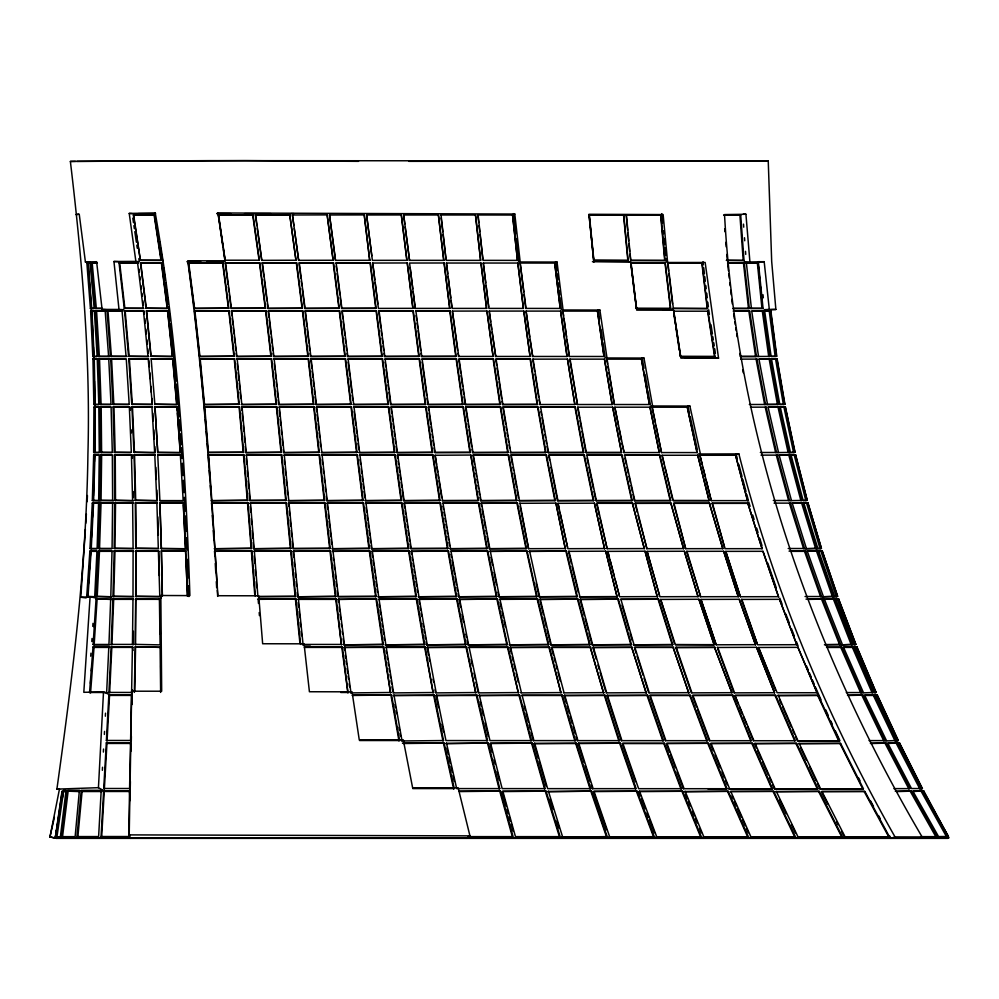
<?xml version="1.0" encoding="UTF-8"?>
<svg xmlns="http://www.w3.org/2000/svg" width="999" height="999" viewBox="0 0 999 999"><rect width="100%" height="100%" fill="white"/><g stroke="black" fill="none" stroke-linecap="round" stroke-linejoin="round"><path stroke-width="1.5" d="M158.379 550.836L159.803 596.828L135.702 596.366L135.802 550.849L158.829 551.286L159.34 575.574M136.139 596.815L135.802 550.849M93.656 452.497L93.931 407.13L98.826 407.117L99.288 452.485L93.656 452.497L99.188 452.572M94.643 452.372L94.905 407.417M94.967 452.572L95.242 407.205L93.931 407.13M98.676 500.499L99.238 455.119L93.669 455.132L92.333 500.499L99.975 500.636L92.333 500.499M99.937 500.424L100.524 455.032L112.338 455.02L112.625 500.424L113.749 500.649L99.937 500.424L112.625 500.424M112.587 503.009L112.075 548.439L98.451 548.439L99.937 503.021L113.686 503.284L99.937 503.021M133.916 548.738L114.173 548.376L114.71 502.934L133.454 503.271L114.71 502.934M114.997 548.726L115.534 503.271M133.367 631.218L133.204 644.879L132.455 644.417L132.992 598.876L112.937 598.901L111.164 644.417L111.913 644.867L113.686 599.35L112.937 598.901M135.727 598.838L135.589 644.879L135.177 644.38L135.727 598.838L159.828 599.325L160.327 634.265M101.049 500.649L101.648 455.244L100.524 455.032M130.494 838.361L129.208 834.889L131.693 691.208L161.676 691.221L160.839 595.504L189.897 595.604C185.614 467.619 177.51 339.298 155.257 213.037L129.233 213.424L135.876 261.388L139.273 261.701L138.824 258.691M129.533 790.833L128.721 836.538L101.061 836.525L103.646 790.846L129.533 790.833L129.97 800.624M132.368 689.922L132.318 692.956L131.606 692.444L132.417 646.865L111.114 646.89L108.928 692.432L109.64 692.944L111.826 647.389L111.114 646.89M129.321 837.187L129.37 834.14M133.079 650.411L132.417 646.865M134.353 692.407L135.19 646.815L160.502 647.364L135.19 646.815M134.753 691.445L135.564 647.377M130.544 742.844L129.583 788.498L103.721 788.498L106.319 742.856L130.544 742.844L131.019 751.061M131.369 736.463L131.269 741.033L130.594 740.471L131.556 694.854L108.854 694.867L106.394 740.459L107.068 741.021L109.54 695.429L108.854 694.867M130.22 789.11L130.382 781.493M132.043 704.532L132.23 695.416L131.556 694.854M110.802 596.453L112 550.998L98.401 551.011L96.129 596.453L111.863 596.778L96.129 596.453M112.962 596.391L114.186 550.911L133.104 550.899L133.004 596.391L112.962 596.391L133.791 596.803M113.749 596.79L114.972 551.311L114.186 550.911M93.406 495.766L94.043 474.075M94.405 461.663L94.593 455.469M93.619 500.636L94.967 455.257L93.669 455.132M98.576 503.121L97.115 548.513L89.972 548.513L92.283 503.134L99.85 503.309L92.283 503.134M111.651 548.713L99.538 548.713L101.036 503.296M110.689 598.988L108.941 644.467L93.119 644.467L96.054 599L111.738 599.375L96.054 599M87.163 501.698L87.425 495.516M107.655 692.919L106.643 692.494L108.816 646.977L93.019 646.99L89.56 692.482L90.559 692.919L94.031 647.414L93.019 646.99M94.718 596.528L96.965 551.123L89.873 551.136L86.713 596.528L95.979 596.765L86.713 596.528M90.872 548.476L91.034 545.379M91.421 537.624L92.045 525.224M92.445 517.47L92.994 506.618M96.965 548.701L91.246 548.688L93.569 503.309M97.203 596.778L99.475 551.336L98.401 551.011M85.377 529.495L80.819 597.252L90.085 596.79L83.816 692.307L103.509 691.882L98.439 787.674L101.948 789.647M104.383 734.44L104.545 731.405M105.357 716.221L105.519 713.186M102.36 770.316L102.535 767.269M103.384 752.072L103.559 749.038M103.646 790.846L104.246 791.495L101.661 837.174L101.061 836.525M106.319 742.856L106.955 743.456L104.358 789.098L103.721 788.498M85.764 523.314L86.364 514.048M91.821 641.52L92.02 638.486M92.795 626.373L92.982 623.351M94.443 627.534L94.643 624.437M109.977 644.855L94.156 644.842L97.103 599.375M87.562 596.528L87.987 590.334M88.424 584.128L88.961 576.386M89.398 570.179L90.035 560.876M90.36 556.231L90.684 551.573M87.974 596.753L91.146 551.361L89.873 551.136M90.722 656.206L90.946 653.184M90.434 683.341L90.672 680.244M91.371 670.941L91.608 667.844M76.948 836.575L81.169 790.971L101.174 790.958L98.614 836.575L76.948 836.575L77.847 837.137L82.08 791.533L81.169 790.971M66.933 791.146L61.326 836.65L75.137 836.65L79.321 791.133L66.933 791.146L78.921 791.57M62.487 837.087L68.094 791.583M947.864 838.361L56.543 838.361L49.95 837L59.465 789.098L56.893 789.135C72.403 677.959 86.426 566.258 87.924 453.858C90.609 356.031 81.881 258.479 70.38 161.438L209.615 160.639L768.243 161.014L771.69 261.501L775.873 309.453L770.704 309.69M61.975 791.433L55.432 836.825L56.344 832.254M55.619 836.762L62.225 791.358L65.934 791.345L60.377 836.762L55.619 836.762L60.489 837.05M62.438 797.689L63.312 791.633M56.918 837.037L63.524 791.62L65.996 791.62M58.329 820.154L55.482 836.8L59.316 814.135M58.841 817.12L59.366 814.098M56.955 829.232L57.555 826.198M49.95 837L54.371 817.407M214.81 555.856L214.548 551.311L251.86 550.861L255.394 596.378M214.548 551.311L251.86 550.861M257.605 599.363L295.954 598.901L300.599 644.43M211.85 507.817L211.563 503.259L247.989 502.859L251.611 548.351L214.41 548.738L251.611 548.351M211.563 503.259L247.989 502.859M341.808 647.402L342.332 646.952L347.939 692.931L341.808 647.402L304.37 647.414M253.871 551.311L291.184 550.899L295.642 596.403L258.928 596.79M243.918 454.857L208.204 455.219L243.918 454.857L247.74 500.324L211.401 500.674L247.74 500.324M352.26 695.466L391.558 694.992L399.538 740.534L359.515 740.521M466.895 838.361L469.942 835.863L458.166 787.886L412.624 787.786L403.284 739.847L359.24 739.76L352.06 691.82L309.415 691.745L304.058 643.818L262.65 643.743L258.729 595.804L217.882 595.716C210.739 483.841 202.984 371.915 187.725 260.789L225.175 260.851L218.057 212.974L514.797 214.048L520.179 261.975L557.042 262.05L563.061 309.977L599.887 310.052L606.992 357.979L643.968 358.067L652.572 405.981L689.884 406.069L700.411 453.996L738.873 453.908C773.014 587.986 826.722 716.658 894.992 836.887L922.114 836.95C811.076 647.814 736.588 434.553 724.525 214.573L745.928 214.261L749.924 261.988L764.185 261.713L769.305 309.415L775.873 309.453M335.739 599.363L336.251 598.938L341.446 644.867L335.739 599.363L297.902 599.363M286.488 502.897L250.05 503.271L286.488 502.897L290.884 548.376L253.684 548.726L253.197 542.669M204.945 414.747L204.333 407.18L239.498 406.843L243.644 452.297L208.017 452.609M403.384 743.518L444.118 743.044L454.27 788.586L412.724 788.573M253.684 548.726L290.884 548.376M383.229 647.414L383.766 646.99L390.547 692.919L383.229 647.414L344.23 647.414L344.643 650.449M204.333 407.18L239.498 406.843M344.23 647.414L383.766 646.99M293.781 557.38L293.182 551.323L330.507 550.936L335.889 596.415L297.665 596.79L297.215 592.245M350.387 692.906L391.084 692.494M293.182 551.323L330.507 550.936M246.016 455.232L281.743 454.895L286.189 500.337L249.85 500.661L249.213 493.094M297.665 596.79L335.889 596.415M433.678 695.466L434.253 695.029L443.531 740.546L442.957 740.983L433.678 695.466L393.394 695.479L434.253 695.029M459.727 791.57L500.474 791.083L513.086 836.638L468.381 836.625M234.603 358.841L199.825 359.128L234.603 358.841L239.198 404.27L204.121 404.545L239.198 404.27M401.398 740.971L443.531 740.546M338.586 602.409L338.199 599.375L376.561 598.975L383.316 644.467L343.918 644.842L383.316 644.467M338.199 599.375L376.561 598.975M288.836 506.306L288.536 503.284L324.975 502.934L330.157 548.389L292.957 548.726M288.536 503.284L324.975 502.934M488.186 743.081L445.904 743.531L488.186 743.081L499.75 788.598L499.15 789.035L487.587 743.518M424.65 647.414L425.187 647.027L433.154 692.906L424.65 647.414L385.651 647.427M241.92 410.202L241.646 407.18L276.81 406.88L281.431 452.322L245.804 452.597L245.255 446.541M392.994 692.906L433.691 692.519M369.83 550.973L332.505 551.336L369.83 550.973L376.136 596.44L337.912 596.778M241.646 407.18L276.81 406.88M195.042 315.622L194.543 311.076L229.121 310.826L234.278 356.243L199.575 356.481L199.238 353.459M245.804 452.597L281.431 452.322M283.841 455.232L319.555 454.92L324.638 500.362L288.311 500.661L324.638 500.362M476.361 695.479L476.935 695.067L487.512 740.571L486.938 740.971L476.361 695.479L436.088 695.479L438.561 707.604M506.281 806.255L502.197 791.583L546.028 791.133L560.152 836.65L515.459 836.638L502.822 791.146L546.028 791.133M436.088 695.479L476.935 695.067M194.543 311.076L229.121 310.826M378.496 599.388L416.858 599.013L424.675 644.48L385.277 644.842L424.675 644.48M199.575 356.481L234.278 356.243M271.591 358.866L236.813 359.128L271.591 358.866L276.486 404.295L241.408 404.533L276.486 404.295M363.474 502.959L327.035 503.284L363.474 502.959L369.43 548.414L332.217 548.713L369.43 548.414M492.22 752.334L489.972 743.531L532.255 743.119L545.217 788.623L502.147 788.611L490.571 743.131L532.255 743.119M466.071 647.427L466.62 647.065L475.761 692.906L466.071 647.427L427.085 647.439L428.509 655.019M427.085 647.439L466.62 647.065M476.298 692.532L435.601 692.894L435.04 689.859M188.961 267.57L188.374 263.024L222.927 262.824L228.759 308.216L194.243 308.416L228.759 308.216M278.971 407.18L314.136 406.918L319.218 452.335L283.604 452.597L283.291 449.562M371.828 551.336L409.153 551.011L416.383 596.453L378.146 596.778L416.383 596.453M188.374 263.024L222.927 262.824M519.03 695.479L519.605 695.104L531.493 740.584L530.919 740.958L519.03 695.479L478.771 695.491L519.605 695.104M591.583 791.171L547.777 791.595L591.583 791.171L607.205 836.675L561.913 837.075L607.205 836.675M283.604 452.597L319.218 452.335M357.38 454.957L321.666 455.232L357.38 454.957L363.087 500.387L326.76 500.649L326.248 496.116M418.806 599.388L457.155 599.05L466.034 644.505L426.648 644.83L426.123 641.795M231.893 315.622L231.381 311.089L265.959 310.864L271.253 356.268L236.538 356.481L236.201 353.446M426.648 644.83L466.034 644.505M326.76 500.649L363.087 500.387M231.381 311.089L265.959 310.864M401.96 502.997L365.522 503.296L401.96 502.997L408.703 548.426L371.491 548.713L371.091 545.679M575.711 743.531L576.311 743.156L590.684 788.648L590.084 789.01L575.711 743.531L534.04 743.543L538.236 758.216M534.04 743.543L576.311 743.156M507.492 647.439L508.041 647.102L518.356 692.894L507.492 647.439L468.506 647.439M236.538 356.481L271.253 356.268M308.579 358.903L273.801 359.141L308.579 358.903L313.786 404.308L278.709 404.533L278.221 400M518.906 692.557L478.221 692.881L475.949 682.28M371.491 548.713L408.703 548.426M411.625 554.37L411.151 551.348L448.464 551.036L456.618 596.478L418.394 596.765L456.618 596.478M411.151 551.348L448.464 551.036M225.175 260.851L223.764 261.701L206.855 261.701M278.709 404.533L313.786 404.308M316.795 411.725L316.283 407.192L351.448 406.943L357.005 452.36L321.391 452.584L357.005 452.36M561.713 695.491L562.287 695.154L575.474 740.609L574.887 740.946L561.713 695.491L521.466 695.504M593.344 791.595L637.137 791.22L654.258 836.7L608.99 837.062L654.258 836.7M316.283 407.192L351.448 406.943M460.589 606.967L459.103 599.4L497.452 599.088L507.392 644.53L468.007 644.83L507.392 644.53M227.959 284.216L225.237 263.037L259.79 262.849L265.584 308.241L231.081 308.416L229.32 294.805M395.204 454.982L359.49 455.244L395.204 454.982L401.536 500.399L365.209 500.649L401.536 500.399M459.103 599.4L497.452 599.088M578.121 743.556L620.367 743.206L636.151 788.661L593.131 788.661L578.733 743.206L578.121 743.556L584.165 762.612M225.237 263.037L259.79 262.849M404.695 507.842L404.021 503.296L440.459 503.034L447.964 548.451L410.764 548.701L410.089 544.168M548.913 647.439L549.462 647.14L560.963 692.881L548.913 647.439L509.94 647.452L511.401 653.508M268.918 317.133L268.219 311.089L302.797 310.889L308.229 356.293L273.514 356.468L273.164 353.446M509.94 647.452L549.462 647.14M520.829 692.881L561.513 692.582M404.021 503.296L440.459 503.034M923.213 790.783L947.976 836.513L938.548 836.575L912.786 790.971L922.452 790.958L948.413 836.525L923.675 790.833L922.502 791.483L923.95 794.168M268.219 311.089L302.797 310.889M311.825 368.219L310.789 359.141L345.567 358.928L351.086 404.333L316.009 404.533L351.086 404.333M450.474 551.348L487.787 551.073L496.865 596.503L458.641 596.765L458.091 593.731M273.514 356.468L308.229 356.293M604.383 695.504L604.969 695.192L619.442 740.634L618.868 740.946L604.383 695.504L564.148 695.504L566.283 702.834M640.534 795.866L638.923 791.608L639.56 791.27L682.692 791.258L701.31 836.725L656.068 837.05L701.31 836.725M638.923 791.608L682.692 791.258M458.641 596.765L496.865 596.503M564.148 695.504L604.969 695.192M310.789 359.141L345.567 358.928M388.761 406.98L353.609 407.192L388.761 406.98L394.792 452.385L359.178 452.584L394.792 452.385M499.413 599.4L537.749 599.125L548.738 644.555L509.365 644.817L548.738 644.555M218.057 212.974L216.746 213.636L230.657 213.636M397.727 458.279L397.315 455.244L433.029 455.02L439.985 500.424L403.658 500.649L402.172 490.047M222.902 246.741L218.269 214.985L252.984 214.835L259.39 260.215L225.175 260.215L218.544 214.847L252.984 214.835M663.811 743.556L664.422 743.244L681.605 788.686L680.993 788.998L663.811 743.556L622.202 743.568M875.761 695.404L876.935 694.804L898.039 740.446M397.315 455.244L433.029 455.02M590.322 647.452L603.558 692.881L590.322 647.452L551.373 647.464M921.203 789.11L922.402 788.498L899.5 742.844L898.301 743.443L917.045 780.806M403.658 500.649L439.985 500.424M442.507 503.296L478.946 503.059L487.237 548.476L450.037 548.701L487.237 548.476M563.448 692.869L604.12 692.607M296.653 262.874L262.1 263.037L296.653 262.874L302.422 308.266L267.907 308.416L267.332 303.871M912.999 791.533L922.452 790.958M527.11 551.111L489.797 551.361L527.11 551.111L537.1 596.528L498.888 596.753L537.1 596.528M339.623 310.926L305.057 311.089L339.623 310.926L345.192 356.306L310.489 356.468L310.127 353.446M728.234 791.308L684.502 791.62L728.234 791.308L748.363 836.75L703.159 837.05L748.363 836.75M647.052 695.504L647.639 695.229L663.423 740.659L662.837 740.933L647.052 695.504L606.855 695.516L621.353 740.933M606.855 695.516L647.639 695.229M267.907 308.416L302.422 308.266M347.777 359.141L382.555 358.966L388.374 404.358L353.296 404.52L388.374 404.358M578.046 599.163L539.722 599.412L578.046 599.163L590.097 644.567L550.736 644.817L590.097 644.567M310.489 356.468L345.192 356.306M426.086 407.005L390.921 407.192L426.086 407.005L432.579 452.397L396.965 452.584L432.579 452.397M855.494 647.377L856.692 646.815L875.936 692.407M877.234 694.854L876.023 695.416L897.077 741.033L898.301 740.471L877.234 694.854L875.161 694.867L896.902 740.459L898.301 740.471M666.283 743.568L708.478 743.281L727.06 788.711L708.041 788.985M895.678 741.021L896.902 740.459M470.841 455.044L477.997 500.649L442.107 500.636L478.434 500.449L470.841 455.044L435.139 455.257L436.526 464.335M887.886 743.493L897.514 742.956L921.09 788.548L911.5 788.536L887.649 742.981L897.514 742.956M631.743 647.452L646.153 692.869L631.743 647.452L592.807 647.464L596.228 659.178M435.139 455.257L442.545 500.449M592.807 647.464L632.292 647.215M606.068 692.869L646.715 692.632M481.555 506.331L481.006 503.309L517.432 503.096L526.498 548.501L489.31 548.701L487.1 536.588M481.006 503.309L517.432 503.096M489.31 548.701L526.498 548.501M566.421 551.148L529.12 551.361L566.421 551.148L577.335 596.54L539.135 596.753L536.126 583.129M730.082 791.62L773.775 791.345L795.404 836.775L750.249 837.037M897.139 791.583L911.413 791.133L937.087 836.65L920.728 836.65M689.722 695.516L690.309 695.267L707.392 740.684L706.805 740.933L689.722 695.516L649.55 695.516M289.785 214.985L295.979 260.352L289.785 214.985L255.357 214.985L256.843 225.574M539.135 596.753L577.335 596.54M856.917 646.865L855.681 647.377L874.874 692.956L876.123 692.444L856.917 646.865L853.034 647.389M298.976 263.037L333.529 262.912L339.248 308.291L304.745 308.416L302.235 288.748M837.212 599.338L838.436 598.838L855.781 644.38M584.315 615.521L580.032 599.412L618.344 599.188L631.443 644.592L592.095 644.805L631.443 644.592M873.376 695.441L874.55 694.967L896.24 740.521L895.054 740.996L873.376 695.441L864.759 695.454M341.883 311.089L376.461 310.951L382.167 356.331L347.465 356.468L347.09 353.446M580.032 599.412L618.344 599.188M255.357 214.985L290.072 214.86M885.264 740.983L896.24 740.521M384.765 359.141L419.543 358.991L425.661 404.383L390.597 404.52L389.036 392.42M710.364 743.581L752.522 743.318L772.514 788.735L728.983 788.973L772.514 788.735M257.28 228.596L261.763 260.352L255.632 214.872M428.683 410.227L428.246 407.205L463.399 407.043L470.367 452.422L434.752 452.584L434.103 448.039M870.703 743.543L886.2 743.131L909.989 788.623L893.893 788.623M673.151 647.464L688.748 692.869L673.151 647.464L634.253 647.464M304.745 308.416L339.248 308.291M347.465 356.468L382.167 356.331M474.475 464.335L472.964 455.257L508.666 455.082L516.883 500.474L480.556 500.636L480.057 497.614M428.246 407.205L463.399 407.043M648.688 692.869L689.31 692.657M390.597 404.52L425.661 404.383M472.964 455.257L508.666 455.082M555.919 503.121L565.297 548.701L555.919 503.121L519.505 503.309M480.556 500.636L516.883 500.474M819.317 791.383L775.674 791.633L819.317 791.383L842.457 836.8L797.339 837.037M520.104 506.331L528.583 548.688L519.98 503.134M837.324 599.338L838.586 598.876L855.881 644.417L854.632 644.879L837.324 599.338L834.165 599.35L838.586 598.876M852.409 647.414L853.596 646.977L873.363 692.494L872.177 692.919L852.409 647.414L843.668 647.414M692.245 695.529L732.979 695.304L751.36 740.709L709.939 740.709L692.844 695.304L732.979 695.304M605.731 551.173L617.07 596.753L605.731 551.173L568.456 551.361M852.047 644.867L855.881 644.417M862.212 692.919L873.363 692.494M894.992 836.887L890.908 838.361L889.447 835.688M617.569 596.565L579.383 596.753L617.07 596.753M847.989 695.491L862.986 695.129L884.864 740.596L869.03 740.596M620.342 599.412L658.641 599.225L672.789 644.617L633.466 644.805L672.789 644.617M918.056 838.361L922.114 836.95M756.33 747.839L754.457 743.581L796.565 743.368L817.969 788.773L774.475 788.973L772.602 784.715M754.457 743.581L796.565 743.368M774.475 788.973L817.969 788.773M714.56 647.464L731.905 692.682L714.56 647.464L675.686 647.477L691.308 692.856L731.905 692.682M675.686 647.477L715.122 647.277M421.753 359.153L456.531 359.028L462.962 404.408L427.897 404.52L462.962 404.408M380.819 327.734L378.721 311.089L413.299 310.976L419.143 356.356L384.44 356.468L384.066 353.446M467.657 420.816L465.571 407.205L500.711 407.068L508.154 452.447L472.552 452.572L472.077 449.55M335.839 263.037L370.392 262.937L376.086 308.316L341.571 308.404L340.234 297.827M834.652 598.988L823.114 599.375L834.652 598.988L852.497 644.467L841.183 644.842L852.497 644.467M327.148 214.897L333.129 260.264L327.148 214.897L292.432 214.985L293.881 225.574M546.478 455.107L510.789 455.257L546.478 455.107L555.319 500.499L519.018 500.636L555.319 500.499M822.239 550.899L817.319 551.311L822.239 550.899L837.637 596.391L833.266 596.79L837.637 596.391L822.165 550.849L820.916 551.298L836.363 596.803M465.571 407.205L500.711 407.068M840.783 647.439L841.795 647.127L861.75 692.569L860.738 692.894L840.783 647.439L827.022 647.452M378.721 311.089L413.299 310.976M594.405 503.159L604.557 548.688L594.405 503.159L558.004 503.309L559.315 509.365M472.552 452.572L508.154 452.447M806.63 503.259L807.904 502.859L821.428 548.339L816.52 548.726L821.378 548.376L807.891 502.909L803.795 502.934L817.806 548.376M734.952 695.529L775.649 695.341L795.316 740.734L753.945 740.734L734.952 695.529L738.398 704.033M821.265 791.633L864.859 791.433L889.485 836.825L844.43 837.025L841.62 831.53M384.44 356.468L419.143 356.356M558.004 503.309L567.857 548.688L605.032 548.538M844.43 837.025L889.485 836.825M292.432 214.985L298.639 260.352L294.293 228.596M341.571 308.404L376.086 308.316M645.042 551.211L657.292 596.753L645.042 551.211L607.779 551.373L609.315 557.217M607.779 551.373L619.63 596.74L657.804 596.59M698.925 599.263L714.135 644.655L698.925 599.263L660.664 599.425L674.375 643.331M660.664 599.425L675.374 644.642L714.135 644.655M675.374 644.642L713.598 644.805M840.609 743.406L798.551 743.581L840.609 743.406L863.423 788.798L819.979 788.973L863.423 788.798M806.043 551.336L817.744 550.998L833.653 596.453L822.177 596.778L833.653 596.453M803.883 503.271L807.891 502.909M821.378 548.376L820.092 548.738L806.618 503.271M808.041 599.4L822.639 599.125L840.659 644.542L824.425 644.817M756.53 647.315L774.5 692.707L756.53 647.315L717.132 647.477M733.928 692.856L774.5 692.707M794.355 455.219L795.654 454.882L807.254 500.324M505.619 423.838L502.884 407.205L538.036 407.093L545.941 452.472L510.339 452.572L545.941 452.472M548.613 455.257L584.303 455.144L593.768 500.524L557.467 500.636L550.973 467.357M458.741 359.153L493.506 359.053L500.249 404.42L465.184 404.52L464.11 396.953M632.417 503.309L644.293 548.576L632.417 503.309L596.503 503.309M818.306 695.379L777.659 695.529L818.306 695.379L839.285 740.759L797.352 740.908L795.504 736.65M502.884 407.205L538.036 407.093M450.124 311.014L415.559 311.101L450.124 311.014L456.118 356.381L421.416 356.468L421.029 353.434M557.467 500.636L593.768 500.524M600.049 518.444L607.13 548.688L596.965 503.196L632.891 503.196M684.352 551.248L698.039 596.615L684.352 551.248L647.115 551.373L659.465 595.279M465.184 404.52L500.249 404.42M647.115 551.373L659.877 596.74L698.039 596.615M407.255 262.962L412.912 308.341L407.255 262.962L372.702 263.037L374.787 279.67M791.008 503.296L802.871 503.009L816.845 548.439L805.219 548.713L816.845 548.439M804.52 551.348L805.506 551.123L821.603 596.528L820.616 596.765L804.52 551.348L791.071 551.361M739.223 599.3L755.481 644.68L739.223 599.3L700.973 599.425L716.208 644.792L755.481 644.68M421.416 356.468L456.118 356.381M791.245 455.232L795.566 454.932L807.13 500.362L803.159 500.661M700.973 599.425L716.208 644.792M364.235 214.922L369.717 260.352L364.235 214.922L329.52 214.985L335.502 260.352L370.005 260.289M372.702 263.037L378.409 308.404L412.912 308.341M784.09 407.18L785.401 406.893L795.104 452.31M797.939 647.352L817.082 692.732L797.939 647.352L758.578 647.477L775.436 690.022M758.578 647.477L777.122 692.732L817.082 692.732M329.52 214.985L335.502 260.352M586.438 455.257L622.115 455.169L632.217 500.549L595.916 500.624L632.217 500.549M788.848 455.244L790.022 455.02L802.072 500.424L800.898 500.649L788.848 455.244L777.959 455.244M670.903 503.309L683.553 548.601L670.903 503.309L635.002 503.321L637.275 512.387M575.349 407.13L540.209 407.205L575.349 407.13L583.728 452.497L548.126 452.572L547.077 446.528M790.396 503.121L789.435 503.309L803.608 548.701L804.57 548.513L790.396 503.121L774.075 503.134M635.002 503.321L671.378 503.221M723.663 551.273L738.261 596.653L723.663 551.273L686.438 551.373M780.219 407.192L785.239 406.943L794.904 452.36L789.135 452.584L794.904 452.36M638.036 515.409L646.89 548.601L635.476 503.234M495.729 359.153L530.494 359.078L537.549 404.445L502.485 404.52L502.035 401.498M548.126 452.572L583.728 452.497M686.887 552.834L700.636 596.653L686.95 551.286M778.97 407.192L785.239 406.943M779.507 599.325L796.827 644.705L779.507 599.325L741.283 599.425M486.963 311.039L493.081 356.406L486.963 311.039L452.397 311.101L457.592 350.412M502.485 404.52L537.549 404.445M452.397 311.101L458.741 356.406L457.992 353.434M444.118 262.987L449.737 308.366L444.118 262.987L409.565 263.037L415.234 308.404L413.161 291.77M778.021 407.192L779.183 407.03L789.322 452.41L788.161 452.584L778.021 407.192L768.293 407.205M777.284 455.119L776.335 455.257L788.623 500.636L789.572 500.499L777.284 455.119L761.026 455.132M78.584 214.198L75.936 214.573L79.246 214.261L85.415 261.988L96.616 261.713L102.098 309.415L106.918 309.752M759.215 359.153L770.329 359.041L778.596 404.408L767.544 404.42L758.953 359.053L776.897 358.953L784.677 404.345L779.707 404.533M56.893 789.135L98.439 787.674M401.323 214.947L406.88 260.314L401.323 214.947L366.596 214.985L371.803 255.819M770.192 359.141L776.897 358.953M709.39 503.321L722.814 548.626L709.39 503.321L673.501 503.321M624.263 455.257L659.927 455.207L670.654 500.574L634.377 500.624L633.029 494.58M762.974 551.311L778.496 596.678L762.974 551.311L725.774 551.373L740.384 596.74L778.496 596.678M612.662 407.155L621.515 452.522L612.662 407.155L577.534 407.205M673.888 504.782L685.689 548.688L673.975 503.259L709.852 503.259M634.377 500.624L670.654 500.574M725.774 551.373L740.384 596.74M366.596 214.985L372.377 260.352L406.88 260.314M621.515 452.522L585.926 452.572L621.103 452.572M567.482 359.103L574.837 404.47L567.482 359.103L532.717 359.153M539.073 399.975L540.159 404.483L533.104 359.116M767.544 404.42L766.383 404.52L778.596 404.408M523.801 311.064L530.057 356.431L523.801 311.064L489.235 311.101L490.659 321.678M86.826 263.162L90.31 263.037M752.06 311.101L763.436 311.039L769.842 356.406L757.392 356.468L758.528 356.418L751.735 311.051L770.529 310.976L776.448 356.343L771.141 356.468M766.158 407.117L765.234 407.205L775.636 452.572L776.573 452.485L766.158 407.117L750.449 407.205M763.373 311.089L770.529 310.976M489.235 311.101L495.716 356.431L492.095 332.267M480.981 263.024L486.575 308.391L480.981 263.024L446.441 263.037L447.752 273.626M747.864 503.321L762.075 548.651L747.864 503.321L712 503.321L724.55 547.215M697.739 455.232L709.103 500.599L697.739 455.232L662.087 455.269L664.235 464.335M712 503.321L748.338 503.284M662.087 455.269L673.276 500.599L709.103 500.599M86.876 263.112L90.035 263.112L94.181 308.479L90.41 308.491L86.876 263.112L88.199 263.037L91.733 308.404L94.256 308.404M446.441 263.037L452.072 308.404L486.575 308.391M90.41 308.491L91.733 308.404M673.276 500.599L708.653 500.624M649.974 407.18L659.29 452.547L649.974 407.18L614.847 407.205L618.393 425.349M764.135 309.69L769.305 309.415M95.405 359.215L96.703 359.153M85.415 261.988L89.947 261.775M614.847 407.205L624.125 452.547L621.94 443.494M769.842 356.406L768.706 356.468L762.312 311.101M604.47 359.141L612.125 404.508L604.47 359.141L569.717 359.153M438.399 214.972L443.756 260.339L438.399 214.972L403.683 214.985L404.795 224.063M756.98 359.116L756.081 359.153L764.647 404.52L765.546 404.483L756.98 359.116L740.634 359.128M94.942 359.203L96.291 359.153M92.745 359.19L97.128 359.153M569.954 360.664L577.459 404.508L570.092 359.141M403.683 214.985L409.54 260.339L405.169 227.085M922.889 790.846L923.675 790.833M90.634 311.126L94.343 311.114L97.153 356.481L92.807 356.493L90.634 311.126L94.43 311.101M92.807 356.493L97.028 356.456M560.626 311.089L567.032 356.456L560.626 311.089L526.073 311.101L529.62 336.8M70.38 161.438L75.449 161.351M899.5 742.844L898.039 742.856L921.677 788.498L922.402 788.498M76.923 161.338L245.504 160.639L358.516 161.338M102.148 308.416L95.117 308.416L90.996 263.062L96.841 263.037M95.117 308.416L101.948 308.404M526.073 311.101L532.692 356.456L530.044 339.822M408.791 161.338L768.243 161.014M123.851 309.752L119.006 309.453L113.948 261.501L135.876 261.388M891.657 838.111L949.05 837.736L55.232 838.036L279.033 837.761M738.873 453.908L736.076 453.921L737.262 458.429M735.564 455.257L747.539 500.624L735.564 455.257L699.924 455.269L702.197 464.335M795.566 454.932L791.033 454.945L803.109 500.362L807.13 500.362M92.957 359.128L97.24 359.116L98.814 404.483L93.856 404.495L92.957 359.128L94.268 359.153L95.167 404.52L98.889 404.52M98.364 359.053L109.915 359.153L98.364 359.053L99.912 404.42L110.802 404.52M100.037 407.043L111.089 407.03L112.313 452.41L100.462 452.422L100.037 407.043L110.864 407.192M779.183 407.03L768.069 407.043L778.508 452.422L777.334 452.584L789.322 452.41M790.022 455.02L779.133 455.032L791.445 500.424L790.271 500.649L802.072 500.424M802.871 503.009L792.182 503.021L806.393 548.439M817.744 550.998L807.229 551.011L823.363 596.453M853.596 646.977L843.393 646.99L863.386 692.482M874.55 694.967L864.51 694.992L886.438 740.509M138.362 213.636L155.532 213.636L155.257 213.037M244.568 213.636L270.841 213.636M290.934 213.636L294.018 213.636M133.329 214.872L154.408 214.985L133.329 214.872L140.397 260.352L161.289 260.352L154.633 216.496M440.771 214.985L475.487 214.997L480.619 260.364L446.128 260.352L441.046 215.01M477.847 214.985L512.562 215.035L517.494 260.389L482.992 260.352L478.134 215.035M591.658 240.697L589.098 214.985L623.813 215.11L628.109 260.477L593.606 260.364L591.957 243.719M627.609 230.107L626.173 214.972L660.901 215.122L664.984 260.502L630.769 260.514L629.907 254.308M724.35 214.985L740.709 215.11L744.018 260.477L726.46 260.364L744.018 260.477M589.098 214.985L623.813 215.11M626.173 214.972L660.901 215.122M723.613 215.11L740.709 215.11M140.097 260.252L161.289 260.352M261.763 260.352L296.266 260.24M298.639 260.352L333.129 260.264M409.253 260.352L443.756 260.339M593.606 260.364L628.109 260.477M630.481 260.364L664.984 260.502M186.888 261.701L200.712 261.701M90.996 263.062L97.178 263.049M119.056 262.924L138.237 263.037L119.056 262.924L124.238 308.304L143.819 308.416M146.054 308.254L167.457 308.416L146.054 308.254L140.484 262.874L161.651 263.037L167.258 306.905M665.871 258.591L666.146 261.701L667.632 262.5L705.157 262.475L718.543 358.166L680.943 358.142L673.551 310.214L662.687 309.752M333.529 262.912L299.288 262.912L305.057 308.291M370.392 262.937L336.151 262.937L341.883 308.316M140.484 262.874L161.651 263.037M483.304 263.037L517.844 263.049L523.401 308.416L488.898 308.404L483.304 263.037L485.726 282.705M523.688 291.77L520.167 263.037L554.707 263.074L560.239 308.441L525.736 308.404L524.063 294.792M665.309 263.149L630.769 263.037L665.309 263.149L670.729 308.516L636.55 308.529L634.952 297.827M667.632 263.037L702.172 263.174L707.554 308.554L673.064 308.416L707.554 308.554M728.221 263.037L744.305 263.112L749.312 308.479L732.854 308.491M758.466 263.049L745.266 263.037L758.466 263.049L763.061 308.416L750.299 308.404L763.061 308.416M702.172 263.174L667.944 263.174L673.376 308.554M727.547 263.112L744.305 263.112M124.238 308.304L143.157 308.291L137.587 262.912M265.584 308.241L231.393 308.241L225.549 262.862M415.234 308.404L449.737 308.366M636.226 308.416L670.729 308.516M733.491 308.404L749.312 308.479M95.38 311.051L105.17 311.039L108.616 356.406L109.803 356.468L98.177 356.418L95.38 311.051L104.97 311.101M107.043 310.989L122.053 310.976L126.061 356.343L110.452 356.356L107.043 310.989L123.002 311.089M128.559 356.306L148.589 356.481L128.559 356.306L124.563 310.914L143.456 310.901L144.393 314.111M146.378 310.864L167.757 311.076L172.602 356.481L150.874 356.268L146.378 310.864L167.757 311.076M124.563 310.914L144.093 311.089M376.461 310.951L342.232 310.951L347.814 356.331M563.548 315.634L562.899 311.101L597.464 311.114L604.008 356.481L569.318 356.468L566.97 339.822M733.828 311.101L749.712 311.114L756.48 356.481L740.184 356.493L739.71 353.459M733.204 311.126L749.712 311.114M98.177 356.418L108.616 356.406M150.874 356.268L172.602 356.481M110.452 356.356L127.01 356.468M458.391 356.468L493.081 356.406M495.367 356.456L530.057 356.431M532.342 356.456L567.032 356.456M679.782 353.446L680.244 356.468L714.922 356.568L707.954 311.201L673.763 311.201L680.594 356.568L714.922 356.568M740.783 356.468L756.48 356.481M776.448 356.343L771.103 356.356L764.672 310.989M685.289 357.804L718.543 358.166M110.677 358.966L126.261 358.953L129.208 404.345L112.924 404.358L110.677 358.966L125.624 359.141M152.335 404.545L131.743 404.308L128.809 358.903L148.202 358.891L152.335 404.545L151.86 398.489M154.882 404.545L151.149 358.866L172.852 359.128L176.848 404.545L154.683 404.27L176.848 404.545M128.809 358.903L148.801 359.128M172.852 359.128L151.149 358.866M382.555 358.966L348.151 358.966L353.683 404.358M419.543 358.991L385.139 359.003L390.971 404.383M456.531 359.028L422.127 359.028L428.271 404.408M493.506 359.053L459.115 359.053L465.571 404.433M530.494 359.078L496.116 359.091L502.872 404.458M606.705 359.153L641.445 359.165L649.425 404.533L614.373 404.52L609.003 372.764M99.912 404.42L111.026 404.408L108.741 359.041M131.743 404.308L151.748 404.308M112.924 404.358L128.646 404.533M539.785 404.52L574.837 404.47M577.085 404.52L612.125 404.508M749.337 404.495L765.546 404.483M784.677 404.345L779.782 404.358L771.49 358.966M113.087 406.955L129.333 406.943L131.331 452.36L114.286 452.36L113.087 406.955L130.232 407.18L130.357 410.214M131.93 406.893L152.497 407.167L131.93 406.893L133.916 452.31L155.195 452.609L154.833 446.553M177.485 413.224L180.332 452.609L157.755 452.609L154.882 406.855L176.873 406.843L177.273 410.189M314.136 406.918L279.37 406.918L284.003 452.335M95.242 407.205L98.913 407.205M154.882 406.855L177.048 407.167M655.282 422.327L652.172 407.205L687.287 407.217L697.077 452.572L661.513 452.572L655.906 425.349M133.916 452.31L155.195 452.609M157.592 452.285L180.332 452.609M243.644 452.297L208.429 452.297L204.733 406.855M470.367 452.422L435.164 452.422L428.658 407.043M100.462 452.422L111.975 452.584M114.286 452.36L130.669 452.597M623.713 452.572L659.29 452.547M760.364 452.497L776.573 452.485M114.66 500.362L133.441 500.661L114.66 500.362L114.398 454.945L131.418 454.932L132.28 455.232L132.355 458.254M134.053 454.882L155.307 455.219L134.053 454.882L135.202 500.324L157.293 500.674L156.831 490.072M157.755 454.845L180.494 455.207L157.755 454.845L159.877 500.674L183.192 500.686L180.344 454.832M281.743 454.895L246.453 454.895L250.287 500.337L286.189 500.337M94.967 455.257L99.138 455.257M319.555 454.92L284.278 454.932L288.736 500.362M101.648 455.244L111.988 455.244M114.398 454.945L132.28 455.232M584.303 455.144L549.05 455.144L557.917 500.524M622.115 455.169L586.875 455.182L596.366 500.549M659.927 455.207L624.712 455.207L634.827 500.574M135.202 500.324L157.293 500.674M773.313 500.499L789.572 500.499M705.981 479.458L711.288 500.624L747.539 500.624M135.302 502.859L157.367 503.259L135.302 502.859L135.752 548.339L158.779 548.751M159.865 502.834L183.317 503.246L159.865 502.834L161.376 548.751L185.552 548.751L183.391 504.757M478.946 503.059L442.982 503.071L450.512 548.463M114.173 548.376L133.092 548.376L132.63 502.909M135.752 548.339L158.304 548.339L156.88 502.847M161.276 548.326L185.552 548.751M330.157 548.389L293.419 548.389L288.998 502.934M447.964 548.451L411.238 548.451L404.483 503.034M528.583 548.688L565.759 548.526M607.13 548.688L644.293 548.576M646.415 548.688L683.553 548.601M685.689 548.688L722.814 548.626M762.075 548.651L724.974 548.688L712.474 503.284M788.199 548.513L804.57 548.513M162.338 596.353L161.363 550.824L185.577 550.811L187.5 595.304M291.184 550.899L254.345 550.911L257.904 596.391L295.642 596.403M409.153 551.011L372.315 551.011L378.646 596.453M91.146 551.361L96.803 551.348M99.475 551.336L113.074 551.323M114.972 551.311L133.891 551.311M136.264 551.298L158.829 551.286M161.363 550.824L185.664 551.286M487.787 551.073L450.974 551.086L459.14 596.49M789.06 551.136L805.506 551.123M135.702 596.366L159.353 596.366M376.136 596.44L338.399 596.428L332.992 550.986M700.137 596.74L738.261 596.653M805.057 596.528L821.603 596.528M258.104 598.913L295.954 598.901M336.251 598.938L298.414 598.95L303.072 644.442L341.958 644.442M416.858 599.013L379.021 599.025L385.801 644.48M457.155 599.05L419.33 599.063L427.16 644.505M113.686 599.35L133.741 599.338L132.992 598.876M136.139 599.338L159.828 599.325M537.749 599.125L499.937 599.125L509.89 644.542M658.641 599.225L620.879 599.238L634.003 644.617M806.018 599.138L822.639 599.125M111.164 644.417L132.455 644.417M135.177 644.38L160.489 644.892M825.424 644.542L840.659 644.542M796.827 644.705L757.579 644.792L741.82 599.338M302.56 644.855L310.339 644.855M304.907 646.965L342.332 646.952M425.187 647.027L386.201 647.027L393.544 692.507M508.041 647.102L469.068 647.102L478.771 692.544M94.031 647.414L109.828 647.414L108.816 646.977M111.826 647.389L133.142 647.377M590.884 647.177L551.935 647.177L564.01 692.594M673.713 647.24L634.815 647.252L649.25 692.644M826.498 647.14L841.795 647.127M89.56 692.482L106.643 692.494M108.928 692.432L131.606 692.444M340.746 692.482L348.476 692.482M846.29 692.569L861.75 692.569M352.834 695.004L391.558 694.992M109.54 695.429L132.23 695.416M562.287 695.154L522.04 695.154L533.941 740.596L575.474 740.609M690.309 695.267L650.137 695.267L665.933 740.671L707.392 740.684M735.539 695.341L775.649 695.341M847.464 695.142L862.986 695.129M106.394 740.459L130.594 740.471M487.512 740.571L445.954 740.559L436.65 695.079M531.493 740.584L489.947 740.584L479.345 695.117M619.442 740.634L577.946 740.621L564.735 695.192M663.423 740.659L621.94 740.646L607.429 695.229M839.285 740.759L797.951 740.759L778.246 695.379M402.422 743.056L444.118 743.044M106.955 743.456L131.181 743.443M578.733 743.206L620.367 743.206M664.422 743.244L622.814 743.256L638.623 788.686L681.605 788.686M708.478 743.281L666.895 743.293L684.115 788.711L727.06 788.711M752.522 743.318L710.988 743.331L729.607 788.735M870.291 743.144L886.2 743.131M499.75 788.598L456.668 788.586L446.503 743.094M590.684 788.648L547.639 788.636L534.652 743.169M63.499 790.309L66.246 790.309M67.62 790.309L79.72 790.309M81.231 790.309L103.122 790.309M458.791 791.096L500.474 791.083M82.08 791.533L102.085 791.52M104.246 791.495L130.145 791.483M637.137 791.22L593.98 791.22L609.627 836.687M773.775 791.345L730.731 791.358L750.886 836.762L795.404 836.775M864.859 791.433L821.915 791.433L845.079 836.825M895.241 791.146L911.413 791.133M129.208 834.889L469.942 835.863M842.457 836.8L797.976 836.8L776.323 791.395M592.419 261.701L630.781 262.2L636.725 310.127L673.551 310.214M102.098 309.415L119.006 309.453M373.264 837.811L844.442 838.149M757.966 261.701L764.185 261.713M699.924 455.269L711.288 500.624M876.123 692.444L874.1 692.432L854.282 646.89M687.287 407.217L697.077 452.572M517.844 263.049L523.401 308.416M652.172 407.205L661.513 452.572M93.856 404.495L95.167 404.52M641.445 359.165L649.425 404.533M698.276 453.921L700.411 453.996M614.373 404.52L607.08 359.165M113.948 261.501L118.369 261.701M744.367 261.701L749.924 261.988M475.487 214.997L480.619 260.364M597.464 311.114L604.008 356.481M650.599 405.856L652.572 405.981M562.899 311.101L569.318 356.468M129.233 213.424L132.118 213.636M606.992 357.979L605.169 357.804L602.996 342.794M554.707 263.074L560.239 308.441M689.884 406.069L687.899 405.856L689.522 413.374M520.167 263.037L526.048 308.441M743.393 213.948L745.928 214.261M80.819 597.252L86.126 597.914M563.061 309.977L561.401 309.752L559.939 297.739M643.968 358.067L642.145 357.804L643.993 368.319M89.972 548.513L91.246 548.688M512.562 215.035L517.494 260.389M599.887 310.052L598.239 309.752L599.537 318.768M520.179 261.975L518.681 261.701L516.158 238.449M90.085 596.79L95.092 597.827M62.225 791.358L63.524 791.62M49.975 836.875L56.543 838.361M557.042 262.05L555.556 261.701L556.643 270.704M98.451 548.439L99.538 548.713M514.797 214.048L513.461 213.636L515.659 233.791M629.283 261.701L630.781 262.2M93.119 644.467L94.156 644.842M103.509 691.882L108.454 694.193M910.376 791.57L936.051 837.1M921.29 791.52L946.74 837.15M870.604 800.986L873.501 806.318M878.583 815.671L880.032 818.331M864.21 791.633L888.835 837.037M927.584 800.886L929.033 803.583M885.164 743.531L908.953 789.023M896.34 743.481L919.917 789.073M821.965 793.019L827.584 804.02M836.7 821.902L838.111 824.65M818.668 791.62L841.807 837.037M899.125 742.794L922.077 788.473M858.591 777.946L859.977 780.694M839.997 743.581L862.799 788.973M861.962 695.491L883.84 740.958M779.607 799.887L786.176 813.648M791.42 824.65L795.366 832.904M773.139 791.62L794.767 837.05M799.175 743.406L820.604 788.785M800.499 747.714L806.343 760.089M809.59 766.97L816.083 780.719M817.382 783.466L819.33 787.587M795.953 743.581L817.344 788.973M821.028 699.849L815.434 687.125M825.611 709.74L828.221 715.396M830.843 721.053L832.142 723.875M835.414 730.943L839.984 740.833M817.719 695.529L838.685 740.908M731.98 795.878L733.241 798.725M734.502 801.56L736.388 805.818M737.649 808.653L741.42 817.17M742.682 820.004L745.204 825.686M746.465 828.521L748.351 832.779M727.597 791.608L747.727 837.05M755.082 743.368L775.099 788.76M757.579 750.674L761.338 759.19M762.587 762.025L768.219 774.787M769.467 777.622L771.353 781.88M751.91 743.568L771.902 788.985M779.495 699.787L781.343 704.045M782.579 706.88L791.196 726.735M792.432 729.57L794.28 733.815M775.049 695.529L794.729 740.921M806.48 665.921L808.278 670.167M809.465 672.989L811.263 677.235M812.449 680.057L814.247 684.303M710.951 744.992L713.274 750.674M715.022 754.932L720.254 767.694M722.002 771.952L724.325 777.622M725.499 780.469L727.235 784.727M685.139 791.308L703.796 836.737M685.664 794.455L687.412 798.713M688.586 801.56L690.334 805.818M692.669 811.488L694.417 815.746M695.579 818.593L697.327 822.851M699.662 828.533L701.41 832.791M682.055 791.608L700.674 837.062M707.854 743.568L726.448 788.985M739.547 706.88L742.419 713.96M743.581 716.807L746.453 723.9M747.602 726.735L753.346 740.908M732.392 695.516L750.761 740.921M824.3 599L842.369 644.467M821.64 599.4L839.659 644.83M835.426 598.901L853.308 644.417M833.478 599.375L851.31 644.855M779.769 598.089L782.005 603.908M785.888 614.098L789.235 622.839M791.458 628.658L794.242 635.938M796.465 641.77L798.126 646.141M666.82 744.992L669.505 752.085M670.591 754.919L675.424 767.694M677.035 771.952L683.491 788.985M692.782 696.94L696.528 706.867M697.589 709.715L709.352 740.921M639.56 791.27L656.705 836.712M641.608 798.713L645.354 808.653M646.965 812.911L648.576 817.17M649.637 820.017L654.47 832.791M159.877 500.674L183.192 500.686M636.5 791.595L653.633 837.075M717.694 647.327L734.502 692.707M717.669 648.938L733.391 691.395M741.82 600.886L757.055 643.331M818.593 550.911L834.54 596.391M816.57 551.323L832.467 596.778M650.062 696.99L665.346 740.921M622.714 745.029L635.451 781.668M619.755 743.543L635.539 789.01M676.248 647.29L691.87 692.669M593.856 793.069L606.468 829.732M590.958 791.583L606.58 837.087M767.819 563.136L776.285 587.887M634.715 648.938L636.113 653.321M637.05 656.256L643.094 675.287M644.03 678.221L648.226 691.395M585.089 765.546L590.197 781.668M591.121 784.602L592.519 788.998M658.104 599.412L672.265 644.805M548.401 791.183L562.537 836.663M550.049 798.925L553.246 809.202M556.893 820.928L559.178 828.271M545.404 791.57L559.527 837.087M801.697 503.284L815.659 548.713M748.775 501.973L750.099 506.343M752.746 515.084L754.07 519.443M756.718 528.184L758.041 532.554M759.802 538.374L762 545.654M593.369 647.215L606.63 692.619M597.939 665.034L599.225 669.43M600.087 672.364L605.644 691.408M567.132 705.769L569.268 713.086M570.117 716.021L572.252 723.351M573.101 726.285L575.224 733.603M576.086 736.538L577.36 740.933M622.04 605.269L629.233 630.169M630.082 633.091L632.192 640.409M617.819 599.412L630.918 644.817M539.073 761.138L546.191 786.076M531.655 743.531L544.617 789.023M507.092 809.19L508.316 813.598M509.128 816.533L510.352 820.941M511.176 823.875L513.211 831.205M499.85 791.558L512.462 837.1M580.569 599.2L592.632 644.592M585.089 618.456L588.211 630.169M588.985 633.091L591.708 643.344M577.522 599.4L589.56 644.817M551.76 648.925L553.321 654.782M554.108 657.717L555.269 662.112M556.056 665.034L557.217 669.43M557.991 672.364L560.339 681.156M738.848 464.435L742.032 476.448M742.819 479.445L745.991 491.458M746.79 494.468L748.376 500.474M610.077 560.152L614.285 576.248M615.047 579.183L619.243 595.279M524.15 705.756L525.299 710.164M526.073 713.086L528.371 721.89M529.145 724.812L530.294 729.22M531.056 732.142L533.366 740.946M794.267 455.232L805.843 500.661M494.08 759.677L495.204 764.073M497.065 771.415L499.313 780.219M702.946 467.357L705.219 476.436M540.247 599.163L551.261 644.567M540.084 600.923L543.394 614.547M544.13 617.569L546.328 626.648M547.065 629.682L550.362 643.294M537.225 599.4L548.214 644.83M568.955 551.186L579.882 596.565M568.818 552.872L571.366 563.461M572.09 566.495L578.284 592.207M565.921 551.361L576.835 596.753M510.501 647.14L521.391 692.569M512.125 656.543L513.211 661.076M513.936 664.11L515.384 670.167M516.108 673.189L518.294 682.28M664.959 467.357L672.477 499.113M659.49 455.257L670.204 500.624M596.853 504.832L599.338 515.409M480.182 701.548L481.243 706.093M481.955 709.128L483.366 715.184M485.127 722.764L488.311 736.4M780.269 406.955L790.434 452.36M624.937 458.291L626.286 464.335M626.96 467.357L628.309 473.414M628.983 476.436L630.332 482.48M631.006 485.502L632.355 491.558M621.678 455.257L631.768 500.636M446.915 748.076L448.276 754.145M448.951 757.18L450.312 763.248M450.986 766.27L452.347 772.339M453.022 775.374L454.383 781.443M443.531 743.506L453.683 789.048M529.62 551.148L539.635 596.54M526.61 551.348L536.6 596.765M500.074 602.434L501.411 608.491M502.072 611.513L503.396 617.569M504.058 620.591L505.382 626.648M559.977 512.387L567.532 547.177M496.94 599.388L506.868 644.83M690.172 416.371L697.302 449.413M471.103 659.565L472.39 665.621M474.013 673.201L475.312 679.258M783.94 407.18L793.606 452.597M587.075 458.291L588.336 464.335M588.96 467.357L593.394 488.536M594.018 491.558L595.604 499.113M583.853 455.257L593.319 500.636M441.97 724.287L443.531 731.867M516.958 503.296L526.023 548.701M490.297 551.111L499.388 596.515M491.008 557.405L492.519 564.972M494.043 572.539L496.466 584.652M497.977 592.22L498.588 595.242M487.287 551.348L496.366 596.765M618.993 428.384L621.353 440.472M548.901 456.768L549.5 459.802M546.041 455.257L554.882 500.636M459.627 599.1L468.531 644.517M462.075 614.535L463.561 622.115M465.934 634.228L466.521 637.25M467.12 640.284L467.707 643.306M456.643 599.388L465.509 644.842M742.669 369.717L743.244 372.739M427.634 647.065L436.151 692.532M429.071 658.041L429.645 661.076M433.054 679.258L433.616 682.292M577.946 407.155L586.338 452.522M577.809 408.716L579.495 417.794M580.044 420.816L581.443 428.384M582.005 431.406L585.639 451.061M574.937 407.205L583.316 452.572M481.481 503.109L489.785 548.488M482.117 509.353L483.504 516.92M484.053 519.955L485.439 527.509M485.989 530.544L486.538 533.566M478.471 503.296L486.763 548.701M769.18 359.153L777.434 404.52M511.226 455.119L519.455 500.499M511.063 456.768L512.425 464.335M512.974 467.357L513.523 470.379M514.073 473.414L516.545 487.025M517.095 490.047L518.469 497.602M508.229 455.257L516.433 500.636M451.011 554.383L451.56 557.405M452.11 560.427L454.557 574.05M455.094 577.085L456.456 584.652M457.005 587.674L457.554 590.709M447.977 551.336L456.118 596.778M645.054 374.325L647.427 387.837M647.951 390.846L650.324 404.358M393.968 695.042L401.973 740.534M395.005 704.57L395.529 707.604M396.066 710.639L396.603 713.673M399.001 727.322L399.538 730.356M400.062 733.391L400.599 736.413M540.621 407.13L548.551 452.497M540.996 411.738L541.533 414.772M542.057 417.794L544.43 431.406M544.967 434.428L545.491 437.45M546.016 440.472L546.553 443.506M537.624 407.205L545.529 452.572M390.996 695.454L398.976 740.983M777.147 358.903L784.964 404.308M419.068 600.911L419.592 603.933M420.104 606.967L420.629 609.989M421.153 613.024L421.678 616.058M422.989 623.626L423.501 626.66M424.026 629.682L424.55 632.717M425.075 635.739L425.599 638.773M416.346 599.375L424.163 644.842M775.599 359.141L783.378 404.533M606.955 360.664L607.467 363.686M607.979 366.708L608.491 369.742M473.401 455.094L481.006 500.474M474.987 467.357L475.487 470.379M475.999 473.401L476.511 476.436M477.01 479.458L477.522 482.48M478.022 485.514L478.533 488.536M479.045 491.558L479.545 494.58M443.007 506.331L443.519 509.353M444.018 512.387L444.518 515.409M445.017 518.431L445.517 521.466M446.029 524.487L446.528 527.509M447.028 530.544L447.527 533.566M448.027 536.588L448.539 539.622M449.038 542.644L449.538 545.679M439.985 503.296L447.502 548.713M503.296 407.105L510.751 452.472M506.118 426.86L506.618 429.895M507.105 432.917L507.604 435.939M508.104 438.961L508.603 441.983M509.103 445.017L509.59 448.039M500.312 407.205L507.742 452.584M386.151 650.461L386.638 653.496M387.125 656.518L387.612 659.552M388.099 662.587L388.586 665.621M389.086 668.656L389.573 671.678M390.06 674.712L390.547 677.747M391.034 680.781L391.533 683.803M392.02 686.837L392.744 691.383M411.638 551.048L418.893 596.478M412.112 557.405L412.599 560.427M413.087 563.461L413.561 566.483M414.048 569.517L414.535 572.539M415.01 575.574L415.497 578.596M415.984 581.63L416.708 586.163M417.182 589.198L417.669 592.22M408.653 551.336L415.884 596.778M532.954 360.664L534.602 371.253M535.077 374.275L538.611 396.953M530.119 359.153L537.162 404.52M733.666 314.148L734.365 318.681M734.827 321.703L735.301 324.737M735.764 327.759L736.226 330.781M736.688 333.803L737.162 336.825M708.728 309.752L709.415 314.26M711.026 324.775L712.412 333.778M712.874 336.788L713.336 339.785M713.798 342.794L714.26 345.791M714.722 348.801L715.409 353.296M707.617 311.101L714.572 356.468M465.971 407.068L472.964 452.447M468.131 423.838L468.593 426.86M469.055 429.895L471.615 446.528M462.999 407.192L469.955 452.584M436.988 467.357L437.687 471.89M438.161 474.925L438.623 477.947M439.085 480.969L441.645 497.614M432.592 455.244L439.548 500.649M159.852 242.17L160.315 245.18M160.764 248.177L161.226 251.186M161.676 254.183L163.199 264.698M154.083 214.86L160.976 260.24M673.863 314.123L675.461 324.7M675.911 327.734L679.332 350.412M748.838 311.101L755.594 356.456M495.954 360.664L496.628 365.197M497.077 368.231L498.663 378.808M499.113 381.83L501.585 398.464M493.131 359.153L499.875 404.52M405.144 510.864L405.594 513.886M406.044 516.92L406.718 521.466M407.167 524.487L407.617 527.509M408.067 530.544L408.741 535.077M409.19 538.111L409.64 541.133M401.498 503.284L408.229 548.713M379.183 603.933L379.632 606.955M380.082 609.989L380.756 614.535M381.218 617.569L381.668 620.591M382.118 623.626L382.567 626.66M383.017 629.682L383.703 634.228M384.153 637.262L384.603 640.297M376.049 599.363L382.804 644.855M133.654 214.985L140.397 260.352M132.792 218.144L133.466 222.652M133.903 225.662L134.353 228.659M134.803 231.668L136.364 242.17M136.813 245.18L137.263 248.177M223.351 249.775L224.887 260.352M601.048 329.27L602.572 339.785M429.12 413.249L430.631 423.838M431.068 426.86L431.718 431.406M432.155 434.428L432.592 437.45M433.017 440.484L433.678 445.017M425.674 407.192L432.167 452.584M563.973 318.656L566.533 336.8M458.953 360.664L460.676 372.764M461.101 375.786L462.612 386.376M463.037 389.398L463.686 393.931M456.143 359.141L462.574 404.52M397.752 455.032L404.096 500.424M398.151 461.301L398.576 464.323M399.001 467.357L399.637 471.89M400.062 474.925L400.699 479.458M401.123 482.48L401.748 487.025M252.71 214.985L259.103 260.364M394.767 455.232L401.099 500.649M372.04 552.847L372.664 557.392M373.089 560.427L373.726 564.972M374.15 567.994L374.775 572.539M375.199 575.574L375.624 578.596M376.036 581.63L376.673 586.176M377.098 589.198L377.522 592.232M369.343 551.323L375.649 596.79M491.071 324.712L491.683 329.245M422.165 362.175L426.66 395.442M427.072 398.476L427.684 403.009M419.168 359.141L425.287 404.533M344.767 647.002L350.924 692.494M345.254 655.007L345.666 658.029M346.079 661.063L346.491 664.098M347.103 668.643L347.714 673.201M348.127 676.236L348.539 679.258M349.151 683.816L349.563 686.85M391.333 407.018L397.377 452.397M391.121 408.716L391.733 413.249M392.132 416.271L392.744 420.816M393.144 423.838L393.743 428.371M394.143 431.406L394.755 435.939M395.154 438.973L395.754 443.506M396.166 446.528L396.765 451.073M388.361 407.192L394.393 452.597M770.866 310.914L776.81 356.306M449.787 311.089L455.769 356.468M365.984 503.009L371.965 548.426M366.121 507.829L366.72 512.375M367.12 515.397L367.707 519.942M368.107 522.976L368.706 527.509M369.106 530.544L369.705 535.089M370.105 538.111L370.704 542.657M363.012 503.271L368.968 548.726M769.242 311.089L775.149 356.468M188.686 262.824L194.555 308.216M189.348 270.592L190.921 282.705M191.308 285.726L194.043 306.905M415.909 311.014L421.765 356.381M416.146 315.634L416.733 320.167M417.12 323.189L417.707 327.734M418.094 330.756L420.641 350.412M412.949 311.089L418.793 356.468M385.152 362.175L385.739 366.708M386.126 369.73L387.674 381.83M388.074 384.865L388.648 389.398M382.18 359.141L387.999 404.533M262.412 262.887L268.219 308.266M262.3 264.548L263.848 276.648M264.236 279.67L266.945 300.849M259.478 263.024L265.272 308.416M228.346 287.237L228.933 291.77M222.615 263.024L228.446 308.429M163.586 267.707L165.122 279.72M165.497 282.717L168.182 303.746M168.569 306.743L170.105 320.604M161.363 262.862L167.183 308.254M379.071 310.989L384.79 356.356M381.206 330.756L381.768 335.289M382.155 338.311L382.729 342.857M383.104 345.879L383.678 350.412M336.226 266.071L336.788 270.604M337.175 273.626L339.847 294.792M359.927 454.995L365.646 500.399M360.052 459.777L360.627 464.323M361.201 468.868L361.775 473.401M362.15 476.436L362.724 480.969M363.112 484.003L363.686 488.536M364.061 491.57L364.822 497.614M333.216 263.037L338.936 308.416M299.163 264.548L300.899 278.159M301.273 281.194L301.86 285.726M296.341 263.037L302.098 308.416M338.711 598.988L344.443 644.455M339.148 606.955L339.722 611.5M340.11 614.535L340.684 619.08M341.246 623.626L341.633 626.66M342.207 631.206L342.582 634.24M343.156 638.786L343.731 643.331M410.139 267.582L412.774 288.748M375.174 282.705L377.834 303.871M376.111 311.089L381.818 356.468M370.08 263.037L375.761 308.416M356.955 455.232L362.649 500.661M486.101 285.726L488.711 306.893M448.126 276.648L450.749 297.827M451.123 300.849L451.873 306.893M354.008 406.98L359.59 452.372M342.07 312.6L342.819 318.656M343.194 321.678L344.867 335.289M345.229 338.311L345.791 342.857M346.166 345.879L346.728 350.412M354.158 411.738L355.831 425.349M356.206 428.371L356.768 432.917M357.13 435.939L357.692 440.484M358.067 443.506L358.803 449.562M339.285 311.089L344.855 356.468M140.772 263.037L146.329 308.416M138.986 269.081L139.361 272.115M139.91 276.648L140.285 279.67M141.034 285.726L141.396 288.748M141.958 293.294L142.333 296.316M142.882 300.849L143.444 305.394M557.017 273.714L557.742 279.72M558.116 282.717L558.666 287.225M559.028 290.234L559.577 294.73M348.139 362.175L349.8 375.786M350.174 378.808L351.823 392.42M352.197 395.454L352.747 399.987M351.049 407.18L356.606 452.597M345.192 359.141L350.699 404.533M667.807 264.548L668.531 270.592M668.893 273.626L672.514 303.883M664.997 263.037L670.404 308.404M631.081 263.149L636.55 308.529M630.943 264.548L632.579 278.159M632.954 281.181L634.59 294.805M305.394 310.926L310.839 356.306M305.232 312.6L306.868 326.211M307.23 329.245L308.866 342.857M309.228 345.879L309.765 350.424M302.447 311.076L307.879 356.481M703.021 261.701L703.371 264.698M703.733 267.707L704.445 273.714M704.794 276.711L705.331 281.219M705.868 285.726L706.231 288.723M706.768 293.231L707.292 297.739M707.829 302.247L708.366 306.743M701.86 263.037L707.242 308.416M441.121 218.007L442.732 231.618M443.081 234.64L445.941 258.841M333.229 557.392L333.591 560.427M334.128 564.959L334.665 569.505M335.202 574.05L335.751 578.596M336.101 581.63L336.651 586.176M337.187 590.721L337.724 595.267M330.02 551.311L335.402 596.79M770.716 313.936L771.066 316.958M772.664 330.569L773.026 333.604M727.722 264.635L728.433 270.679M728.783 273.701L729.32 278.246M729.844 282.779L730.194 285.801M730.731 290.334L731.256 294.88M731.792 299.413L732.317 303.946M268.556 310.901L273.863 356.281M269.28 320.167L270.866 333.778M271.216 336.8L271.928 342.857M272.277 345.879L272.814 350.424M265.609 311.076L270.904 356.481M311.164 358.941L316.383 404.333M327.497 502.972L332.692 548.401M312.175 371.241L312.874 377.297M313.224 380.319L313.923 386.376M314.26 389.398L314.785 393.943M315.135 396.965L315.834 403.022M327.21 504.795L327.722 509.34M328.246 513.886L328.758 518.431M329.108 521.453L329.795 527.509M330.145 530.544L330.844 536.6M331.181 539.635L331.705 544.168M308.204 359.128L313.411 404.545M119.718 263.037L124.887 308.416M478.022 216.496L478.708 222.552M479.045 225.574L479.732 231.618M480.082 234.64L482.829 258.841M316.695 406.955L321.79 452.36M317.133 414.76L317.819 420.804M318.157 423.838L318.831 429.895M319.18 432.917L319.692 437.462M320.192 441.995L320.704 446.541M324.525 503.271L329.695 548.726M231.718 310.876L236.888 356.268M232.243 318.644L232.929 324.7M233.279 327.722L233.966 333.778M234.303 336.8L234.99 342.857M235.339 345.879L235.851 350.424M228.783 311.076L233.928 356.481M746.39 263.062L751.423 308.416M322.103 454.957L327.197 500.374M322.178 459.777L322.677 464.323M323.189 468.868L323.701 473.401M324.213 477.947L324.712 482.492M325.224 487.025L325.736 491.57M313.723 407.18L318.818 452.597M319.131 455.219L324.2 500.661M194.892 310.839L199.912 356.243M195.379 318.644L198.901 350.424M743.456 263.037L748.463 308.404M274.176 358.916L279.083 404.308M274.288 363.673L274.95 369.73M275.274 372.752L275.924 378.808M276.248 381.83L276.748 386.376M277.235 390.909L277.884 396.965M271.216 359.128L276.111 404.545M170.442 323.701L176.124 381.056M167.507 310.851L172.352 356.256M593.906 262.125L588.948 214.285L663.136 214.573L667.632 262.5M298.214 602.397L298.676 606.942M299.138 611.5L299.762 617.557M300.237 622.115L300.699 626.66M301.161 631.206L301.636 635.751M763.011 294.742L763.311 297.777M758.441 266.346L758.753 269.443M759.377 275.649L759.702 278.746M760.489 286.501L760.801 289.598M761.425 295.804L761.738 298.901M757.354 263.037L761.937 308.404M279.27 410.214L279.895 416.271M280.207 419.293L280.819 425.349M281.281 429.895L281.743 434.428M282.205 438.973L282.829 445.03M276.411 407.167L281.031 452.609M295.442 599.35L299.937 643.356M237.188 358.878L241.795 404.283M237.275 363.673L237.887 369.73M238.187 372.752L238.961 380.319M239.261 383.354L239.885 389.398M240.185 392.432L240.796 398.489M234.228 359.116L238.823 404.545M160.839 595.504L161.089 598.089M589.373 215.11L593.893 260.489M144.843 318.656L145.292 323.189M145.891 329.245L146.341 333.778M146.94 339.835L147.39 344.368M147.84 348.913L148.289 353.446M143.456 310.901L147.964 356.293M293.669 550.948L298.152 596.415M284.29 459.777L284.74 464.323M285.177 468.856L285.776 474.912M286.226 479.458L286.813 485.514M287.262 490.059L287.712 494.605M294.23 561.938L294.68 566.483M295.279 572.539L295.729 577.085M296.166 581.63L296.616 586.176M281.306 455.219L285.751 500.674M290.697 551.311L295.167 596.803M146.641 311.089L151.124 356.481M289.273 510.851L289.722 515.397M290.16 519.942L290.746 525.998M291.184 530.544L291.77 536.6M292.22 541.146L292.807 547.202M286.026 503.259L290.422 548.738M626.46 215.122L630.769 260.514M627.896 233.129L628.621 240.697M628.908 243.719L629.62 251.286M623.538 214.985L627.834 260.352M200.2 358.853L204.495 404.27M200.25 363.673L200.974 371.241M201.249 374.263L201.973 381.83M202.26 384.865L202.972 392.432M203.259 395.454L203.971 403.034M242.045 406.893L246.216 452.31M242.208 413.236L242.894 420.804M243.319 425.349L243.868 431.406M244.28 435.951L244.842 442.008M239.098 407.167L243.244 452.609M92.208 263.037L96.329 308.404M661.813 213.636L662.662 222.939M663.361 230.694L663.636 233.791M664.048 238.449L664.61 244.643M664.897 247.74L665.596 255.494M660.614 214.985L664.697 260.352M176.386 384.165L178.159 404.308M172.627 358.841L176.636 404.27M125.187 311.089L129.183 356.468M246.278 458.254L246.79 464.31M247.302 470.367L247.814 476.436M248.189 480.969L248.838 488.548M243.494 455.207L247.302 500.674M724.712 228.721L724.962 231.743M725.823 242.332L726.186 246.878M726.797 254.433L727.297 260.489M205.319 419.293L205.931 426.86M206.293 431.406L206.918 438.973M207.28 443.519L207.892 451.086M250.512 502.909L254.146 548.364M258.229 600.436L258.466 603.471M259.191 612.574L259.428 615.609M250.287 506.306L250.774 512.362M251.261 518.419L251.748 524.487M252.235 530.544L252.834 538.124M247.54 503.259L251.161 548.751M254.221 555.869L254.82 563.448M255.294 569.505L255.769 575.574M256.243 581.63L256.706 587.699M251.386 551.298L254.795 595.292M148.913 360.639L149.388 366.695M149.862 372.752L150.325 378.808M150.924 386.376L151.386 392.432M87.875 261.701L89.198 278.746M89.448 281.855L92.158 320.604M107.992 311.089L111.401 356.468M743.506 224.138L743.731 227.16M744.505 237.75L744.73 240.771M745.504 251.348L745.729 254.383M739.897 214.985L743.194 260.352M178.297 405.856L179.083 416.708M179.308 419.817L180.095 430.669M180.307 433.766L181.094 444.617M181.319 447.714L182.043 458.566M176.873 406.843L180.157 452.285M208.629 454.87L211.838 500.324M208.304 456.73L208.841 464.31M209.266 470.367L209.915 479.458M210.339 485.514L210.876 493.094M129.408 359.141L132.33 404.533M212.013 502.872L214.872 548.351M212.325 515.384L212.887 524.487M213.274 530.544L213.848 539.647M96.578 311.101L99.363 356.468M182.317 463.224L183.042 475.624M183.317 480.269L184.053 492.669M184.328 497.327L185.065 511.276M155.07 407.167L157.755 452.609M152.847 413.236L153.297 420.804M153.846 429.895L154.383 438.973M151.935 406.88L154.645 452.31M215.035 550.874L217.133 587.275M217.307 590.309L217.67 596.378M215.247 563.436L215.784 572.539M216.308 581.643L216.658 587.699M185.29 515.921L186.051 531.431M186.351 537.624L186.95 550.024M183.204 502.822L185.439 548.326M111.601 359.141L113.849 404.533M91.958 311.101L94.131 356.468M92.37 325.249L93.194 342.307M93.419 346.953L94.106 365.559M155.832 467.332L156.368 479.458M154.783 454.857L156.781 500.324M131.219 429.895L131.356 432.917M185.577 550.811L187.487 596.353M132.492 407.18L134.465 452.597M187.337 559.328L188.124 577.934M188.449 585.676L188.898 596.528M99.538 359.153L101.086 404.52M159.977 503.259L161.376 548.751M157.792 516.908L158.354 535.102M134.578 455.219L135.714 500.674M133.204 491.583L133.367 497.639M131.418 454.932L132.592 500.362M113.986 407.192L115.172 452.584M161.451 551.298L162.375 595.304M94.418 381.056L94.917 405.856M159.403 598.813L160.077 644.392M160.702 665.609L160.976 691.458M160.115 646.803L160.627 692.419M135.789 503.259L136.226 548.738M101.186 407.205L101.611 452.584M115.247 455.232L115.509 500.661M948.388 836.538L947.202 837.187L948.413 836.525"/></g></svg>
